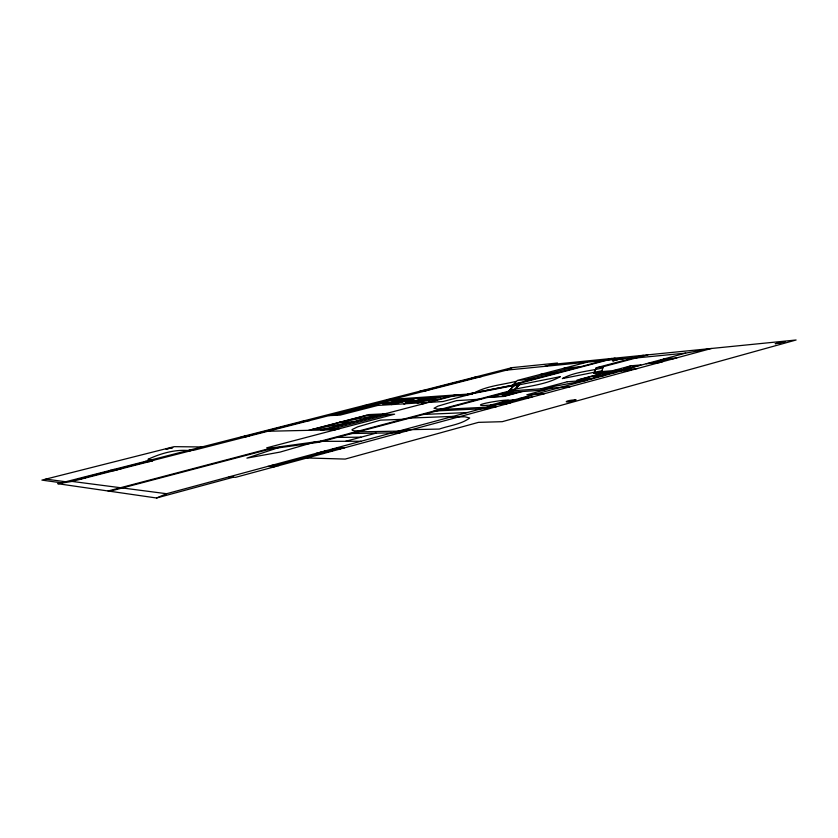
<?xml version="1.0" encoding="UTF-8"?>
<svg xmlns="http://www.w3.org/2000/svg" width="838" height="838" viewBox="0 0 838 838"><rect width="100%" height="100%" fill="white"/><g stroke="black" fill="none" stroke-linecap="round" stroke-linejoin="round"><path stroke-width="1.26" d="M398.144 402.041L399.412 401.632M643.312 355.302L596.195 367.809L593.912 373.36L601.569 371.611L603.308 366.688L647.868 354.841M594.362 372.271L595.598 369.275M515.003 389.356L518.942 384.872M615.04 358.13L520.587 382.997L514.071 390.403L508.959 391.126L514.103 385.438M508.959 391.126L515.674 383.762L611.939 358.444M511.809 385.909L516.763 381.185C502.276 384.904 486.26 385.815 473.187 393.514M467.918 394.07L467.07 394.719L519.246 384.443L519.853 383.835L467.918 394.07L514.511 384.893L515.674 383.762L520.587 382.997L514.071 390.403L319.215 442.192L270.485 448.959L109.893 491.246M270.485 448.959L271.868 447.901L320.765 441.092L509.462 390.99L570.091 386.758M319.215 442.192L320.765 441.092M189.231 450.184L193.714 450.268L506.613 370.124L512.228 367.61L557.469 363.032L544.459 366.395M512.228 367.61L57.969 483.736L156.538 498.002L166.584 493.718L620.885 371.098M630.972 365.808L624.006 368.573L629.495 367.096L622.77 369.799L640.85 364.928L630.972 365.808L613.028 370.637M315.57 441.815L280.101 452.08L246.906 458.114L281.746 446.528M552.022 388.015L526.819 394.803L544.501 393.682M595.326 376.346L595.095 376.545M596.3 376.314L596.53 376.115M490.314 405.163L508.394 400.292L513.725 399.988L495.551 404.89L482.939 405.55C470.925 405.005 506.498 399.035 508.394 400.292M618.13 371.328L685.62 353.123L711.431 348.482L235.593 477.335L229.099 476.843M655.85 362.33L667.237 359.251M275.419 465.436L320.022 453.379M328.014 451.221L336.687 448.875M505.639 403.193L523.855 398.27M156.538 498.002L233.498 477.178M522.325 391.524L503.952 396.437L487.507 397.463M345.623 441.301L376.094 433.131M505.607 394.132L513.191 392.446L504.329 394.562M503.711 394.688L503.125 394.876L505.775 394.289M615.082 359.46L612.861 360.047L616.998 359.649M613.772 359.963L616.003 359.376M619.23 359.052L612.494 360.801L620.015 358.978M621.01 359.251L623.273 358.654M624.247 358.559L617.784 359.565M587.009 362.205L517.329 380.452L533.366 379.111M333.168 428.815L387.879 414.496M525.258 379.792L572.092 367.494M467.604 395.054L442.893 401.538L428.647 402.408M108.092 490.984L271.868 447.901L266.683 447.848L394.635 414.182L365.703 415.491M417.366 402.994L440.945 396.856M320.839 430.051L386.339 413.459M455.118 394.991L421.545 403.759L424.028 403.612M323.028 430.009L457.695 394.813M427.076 397.799L403.759 403.843L413.396 400.114L405.676 402.114L414.328 398.668L391.336 404.607M404.283 403.79L427.516 397.767M308.604 430.334L369.254 414.569L384.904 413.836M313.286 429.297L366.562 415.449M334.414 415.376L383.008 402.91L438.578 399.307M83.433 477.859L112.25 470.485M119.048 468.746L147.425 461.487M246.739 436.074L304.047 421.409M425.631 390.299L475.544 377.529M151.961 460.68L192.74 450.247M57.969 483.736L72.068 481.421L152.862 460.722L148.682 460.544M396.51 399.035L373.046 405.047L363.43 405.644M392.404 402.219L394.321 401.884L392.425 402.439M398.532 402.051L399.454 401.852M504.486 394.457L502.381 395.023L504.874 394.478M596.048 376.115L594.006 376.671L595.671 376.451M595.567 376.545L597.62 375.99L595.944 376.21M602.91 367.83C589.491 371.265 574.575 371.821 562.35 378.577L601.862 370.794M513.715 385.909L560.35 376.66C545.088 385.229 526.432 386.171 509.598 390.424M460.711 395.484L471.585 393.839M378.912 414.883L339.966 422.352M313.223 429.307L351.97 421.923L339.191 422.373M393.127 402.114C395.044 401.884 389.083 402.931 392.613 402.355M596.195 367.809L603.308 366.688M615.521 359.575L615.123 359.68M621.492 359.052L621.932 358.947M613.542 360.633L615.375 360.34L613.332 360.654M552.012 364.446L796.1 339.998L502.245 421.682L478.477 422.362L345.193 459.077L307.117 457.967M506.613 370.124L635.214 357.449M616.307 359.827L617.093 359.753M631.58 358.413L685.62 353.123M563.827 368.27L580.525 366.709M663.56 359.073L676.936 357.826M660.616 359.869L673.962 358.622M474.737 377.194L481.473 376.566M472.203 377.844L478.917 377.215M649.272 362.927L662.523 361.723M646.287 363.734L659.506 362.54M540.814 374.293L557.197 372.847M601.569 371.611L637.268 368.563M593.912 373.36L631.098 370.239M615.909 372.428L600.919 373.675L576.942 380.117L591.659 378.975M422.457 390.56L428.836 390.047M419.807 391.231L426.165 390.728M386.58 399.726L472.601 393.776L467.782 395.044L392.09 400.176M502.36 392.875L544.658 390.005M403.088 400.093L410.515 399.59L394.729 403.675L387.439 404.126L407.163 399.433L400.648 400.878M426.532 402.45L377.697 405.445L340.165 415.093L328.905 415.638M481.284 399.118L456.563 400.637L437.897 406.158L434.053 408.263L437.331 409.07L444.8 408.818M522.535 397.641L531.983 397.076M519.172 398.553L528.589 397.998M501.04 403.445L510.3 402.942M497.615 404.366L506.854 403.885M439.688 409.52L496.379 406.713M433.958 411.039L490.314 408.357M423.672 414.443L467.216 412.568M304.257 420.77L309.725 420.55M301.334 421.524L306.781 421.305M410.149 418.036L453.054 416.392M450.247 417.156L464.881 416.779L469.73 417.994C461.11 424.447 449.336 425.547 439.259 429.077L403.403 429.8M405.686 419.21L380.483 420.142L357.637 426.856L352.075 429.58L352.295 430.407L354.568 430.868L361.744 430.889M312.48 429.318L339.778 428.658M267.951 431.256L335.745 429.716M355.322 431.916L406.765 430.983M349.184 433.55L400.218 432.754M244.267 436.116L249.232 436.043M241.197 436.891L246.152 436.839M337.253 437.405L360.948 437.185M322.41 441.343L360.927 441.259M336.824 447.775L344.512 447.838M201.843 446.958L174.147 446.664L41.9 480.101L61.478 482.835M332.896 448.833L340.542 448.917M324.264 451.158L331.817 451.284M320.294 452.227L327.805 452.363M190.676 450.771C176.011 448.917 161.137 453.264 147.97 459.308L153.595 460.261M316.303 453.306L323.782 453.452M271.952 465.279L278.928 465.603M267.814 466.399L274.749 466.735M145.393 461.382L149.478 461.591M117.152 468.61L120.965 468.892M113.779 469.469L117.55 469.772M110.396 470.338L114.136 470.642M81.715 477.67L85.183 478.058M78.248 478.55L81.674 478.959M72.068 481.421L166.584 493.718M45.849 479.106L65.678 481.766M397.526 402.114L400.438 401.486L397.526 402.114M435.257 397.82L428.092 399.412L435.257 397.82M428.564 398.27L421.472 399.841L428.564 398.27M423.546 400.857L416.36 402.46L423.546 400.857M416.947 401.287L409.824 402.869L416.947 401.287M784.797 341.904L775.339 343.674L784.797 341.904M575.853 399.873C562.916 404.356 563.251 400.26 575.853 399.873M172.628 447.649L166.217 449.074L172.628 447.649M599.338 375.822L596.845 376.492L603.8 375.455L599.338 375.822M503.01 402.209L500.139 402.984L503.91 402.167L503.01 402.209M610.776 373.224L590.612 378.661L580.242 379.478L600.238 374.094L610.776 373.224M567.253 381.761L541.086 388.78L586.914 380.263L567.253 381.761M502.894 393.651L490.46 396.95L504.183 396.081L516.784 392.718L502.894 393.651M398.595 400.386L383.029 404.387L386.894 404.146L402.533 400.124L398.595 400.386"/></g></svg>
